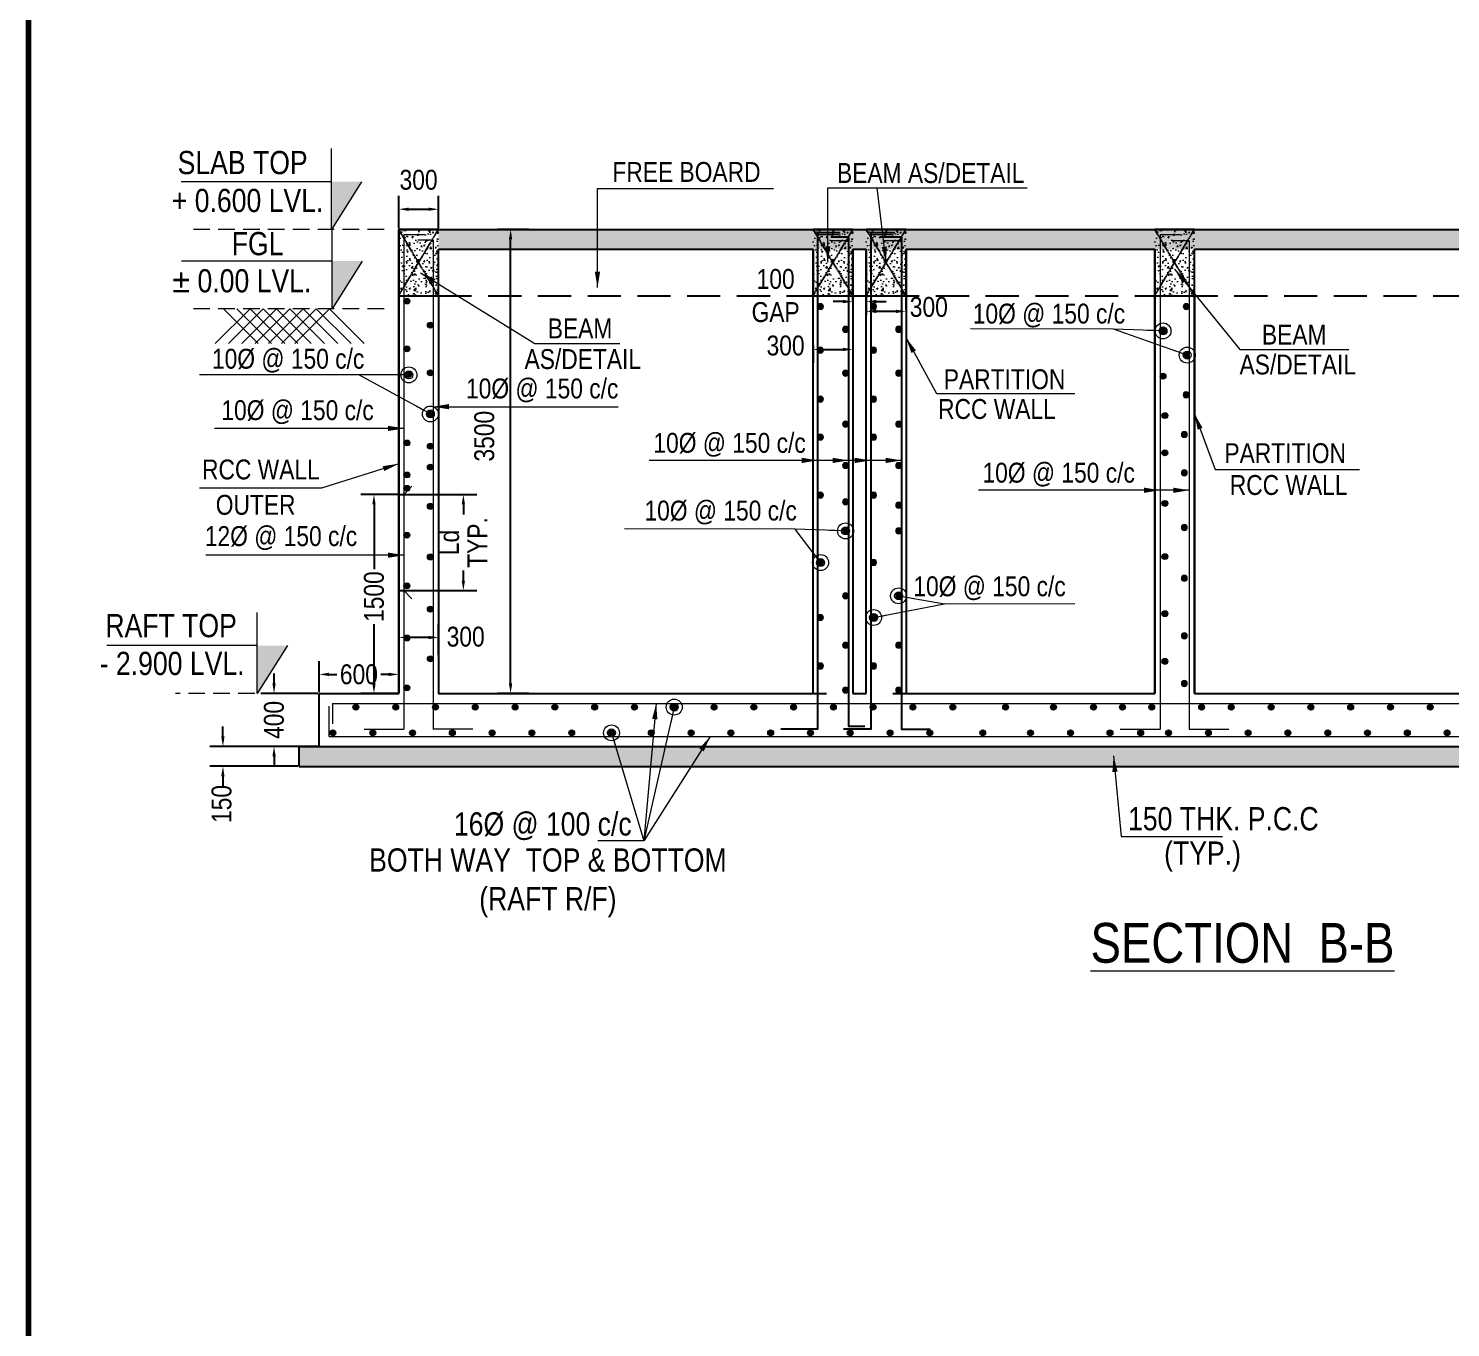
# Model space of a CAD drawing. Header units: inches. Extents: x -82712 to 364260, y -240815 to -94944.
# Drawn here: x 64403 to 75125, y -142647 to -132848 of the extents above; entities that cross this region are included whole.
import ezdxf

# ---------------------------------------------------------------- set-up
doc = ezdxf.new("R2010")
doc.units = ezdxf.units.IN
doc.header["$MEASUREMENT"] = 0
for name, pattern in [('DASHED2', [0.375, 0.25, -0.125]), ('HIDDEN', [0.375, 0.25, -0.125]), ('{ Leader Line}', [0])]:
    doc.linetypes.add(name, pattern=pattern)
doc.layers.get('Defpoints').update_dxf_attribs({"color": 8})
doc.layers.add('ARROW', color=40, linetype='Continuous', lineweight=18, plot=False)
for name, color, linetype, lineweight in [('beam', 160, 'Continuous', 25), ('DIM - TANK', 94, '{ Leader Line}', 13), ('GSC_PCC', 11, 'Continuous', 13), ('Hach.', 252, 'Continuous', 9), ('NVB HT TX', 7, 'Continuous', 18), ('SLAB', 54, 'Continuous', 25), ('STEEL - TANK', 3, 'Continuous', 20), ('text', 7, 'Continuous', 25)]:
    doc.layers.add(name, color=color, linetype=linetype, lineweight=lineweight)
for name, color, linetype in [('COL', 6, 'Continuous'), ('DIM SE', 54, 'Continuous'), ('TITLE', 7, 'Continuous'), ('WALL', 1, 'Continuous')]:
    doc.layers.add(name, color=color, linetype=linetype)
doc.styles.add('ARIAL NARROW', font='ARIALN.TTF')
doc.styles.add('HS', font='ARIALN.TTF', dxfattribs={"height": 0.25})
doc.dimstyles.new('ISO-10', dxfattribs={"dimtxt": 125, "dimasz": 100, "dimexe": 30, "dimexo": 60, "dimgap": 30, "dimtad": 0, "dimdec": 0, "dimzin": 0, "dimdsep": 46, "dimtxsty": 'ARIAL NARROW', "dimcen": 0.09, "dimadec": 0, "dimazin": 0, "dimtfac": 1, "dimtdec": 0, "dimtofl": 0, "dimtmove": 0, "dimatfit": 3, "dimfxl": 1, "dimtolj": 1, "dimtzin": 0, "dimlwe": 13, "dimarcsym": 0})
pattern_1 = [(50, (121655.53, -172324.68), (107.58903, -9.41282), [11.25, -123.75]), (355, (121655.53, -172324.68), (-20.8127, 112.82882), [9, -99]), (100.4514, (121664.5, -172325.46), (86.7764, 103.41593), [9.56103, -105.17132]), (46.1842, (121655.53, -172294.68), (160.08616, -24.82785), [16.875, -185.625]), (96.6356, (121668.87, -172296.75), (140.1994, 146.11768), [14.34154, -157.75695]), (351.1842, (121655.53, -172294.68), (140.1993, 146.1178), [13.5, -148.5]), (21, (121670.53, -172302.18), (89.53606, -60.39283), [11.25, -123.75]), (326, (121670.53, -172302.18), (36.4973, 108.7725), [9, -99]), (71.4514, (121678, -172307.21), (126.0334, 48.37957), [9.56103, -105.17132]), (37.5, (121655.534, -172324.68), (1.823978, 49.934078), [0, -97.8, 0, -100.5, 0, -99.375]), (7.5, (121655.534, -172324.68), (39.46043, 59.161757), [0, -57.3, 0, -95.55, 0, -37.875]), (327.5, (121622.084, -172324.68), (80.073365, -3.38323), [0, -37.5, 0, -117, 0, -155.25]), (317.5, (121607.084, -172324.68), (87.477925, 15.01575), [0, -48.75, 0, -77.7, 0, -110.25])]

# ---------------------------------------------------------------- blocks, each defined once
blk = doc.blocks.new('*D618')
at = {"layer": 'Defpoints', "color": 0, "ltscale": 200, "transparency": 16777216}
for p in [(68038, -134364), (68185, -134364), (68185, -137864)]:
    blk.add_point(p, dxfattribs=at)
at = {"layer": 'DIM - TANK', "color": 0, "lineweight": -2, "ltscale": 200, "transparency": 16777216}
for p, q in [((68175, -134364), (67938, -134364)), ((68038, -137789), (68038, -134439)), ((68175, -137864), (67938, -137864))]:
    blk.add_line(p, q, dxfattribs=at)
at = {"layer": 'DIM - TANK', "color": 0, "ltscale": 200, "transparency": 16777216}
for points in [[(68025, -134439), (68050, -134439), (68038, -134364)], [(68025, -137789), (68050, -137789), (68038, -137864)]]:
    blk.add_solid(points, dxfattribs=at)
at = {"layer": 'DIM - TANK', "color": 0, "ltscale": 200, "transparency": 16777216, "insert": (67840, -135924), "char_height": 150, "attachment_point": 5, "rotation": 90, "style": 'ARIAL NARROW'}
blk.add_mtext('\\A1;3500', dxfattribs=at)
blk = doc.blocks.new('V B')
at = {"layer": 'STEEL - TANK', "color": 1, "lineweight": 5, "const_width": 21}
blk.add_lwpolyline([(-11, 0, 1), (11, 0, 1)], format="xyb", close=True, dxfattribs=at)
at = {"layer": 'STEEL - TANK', "color": 1, "lineweight": 5}
blk.add_circle((0, 0), 22, dxfattribs=at)
blk = doc.blocks.new('*D619')
at = {"layer": 'Defpoints', "color": 0, "ltscale": 200, "transparency": 16777216}
for p in [(67008, -136364), (67194, -136364), (67194, -137864)]:
    blk.add_point(p, dxfattribs=at)
at = {"layer": 'DIM - TANK', "color": 0, "lineweight": -2, "ltscale": 200, "transparency": 16777216}
for p, q in [((67184, -136364), (66908, -136364)), ((67008, -136439), (67008, -136926)), ((67008, -137789), (67008, -137341)), ((67184, -137864), (66908, -137864))]:
    blk.add_line(p, q, dxfattribs=at)
at = {"layer": 'DIM - TANK', "color": 0, "ltscale": 200, "transparency": 16777216}
for points in [[(66995, -136439), (67020, -136439), (67008, -136364)], [(66995, -137789), (67020, -137789), (67008, -137864)]]:
    blk.add_solid(points, dxfattribs=at)
at = {"layer": 'DIM - TANK', "color": 0, "ltscale": 200, "transparency": 16777216, "insert": (67008, -137134), "char_height": 150, "attachment_point": 5, "rotation": 90, "style": 'ARIAL NARROW'}
blk.add_mtext('\\A1;1500', dxfattribs=at)
blk = doc.blocks.new('*D627')
at = {"layer": 'Defpoints', "color": 0, "ltscale": 200, "transparency": 16777216}
for p in [(67194, -137721), (66594, -137864), (67194, -137864)]:
    blk.add_point(p, dxfattribs=at)
at = {"layer": 'DIM - TANK', "color": 0, "lineweight": -2, "ltscale": 200, "transparency": 16777216}
for p, q in [((66594, -137854), (66594, -137621)), ((67194, -137854), (67194, -137621)), ((66669, -137721), (66728, -137721)), ((67119, -137721), (67060, -137721))]:
    blk.add_line(p, q, dxfattribs=at)
at = {"layer": 'DIM - TANK', "color": 0, "ltscale": 200, "transparency": 16777216}
for points in [[(66669, -137708), (66669, -137733), (66594, -137721)], [(67119, -137708), (67119, -137733), (67194, -137721)]]:
    blk.add_solid(points, dxfattribs=at)
at = {"layer": 'DIM - TANK', "color": 0, "ltscale": 200, "transparency": 16777216, "insert": (66894, -137721), "char_height": 150, "attachment_point": 5, "style": 'ARIAL NARROW'}
blk.add_mtext('\\A1;600', dxfattribs=at)
blk = doc.blocks.new('*D628')
at = {"layer": 'Defpoints', "color": 0, "ltscale": 200, "transparency": 16777216}
for p in [(66254, -137864), (66594, -137864), (66594, -138264)]:
    blk.add_point(p, dxfattribs=at)
at = {"layer": 'DIM - TANK', "color": 0, "lineweight": -2, "ltscale": 200, "transparency": 16777216}
for p, q in [((66254, -137789), (66254, -137714)), ((66584, -137864), (66154, -137864)), ((66584, -138264), (66154, -138264)), ((66254, -138339), (66254, -138414))]:
    blk.add_line(p, q, dxfattribs=at)
at = {"layer": 'DIM - TANK', "color": 0, "ltscale": 200, "transparency": 16777216}
for points in [[(66242, -137789), (66267, -137789), (66254, -137864)], [(66242, -138339), (66267, -138339), (66254, -138264)]]:
    blk.add_solid(points, dxfattribs=at)
at = {"layer": 'DIM - TANK', "color": 0, "ltscale": 200, "transparency": 16777216, "insert": (66254, -138064), "char_height": 150, "attachment_point": 5, "rotation": 90, "style": 'ARIAL NARROW'}
blk.add_mtext('\\A1;400', dxfattribs=at)
blk = doc.blocks.new('*D631')
at = {"layer": 'Defpoints', "color": 0, "ltscale": 200, "transparency": 16777216}
for p in [(67194, -137442), (67194, -137586), (67494, -137586)]:
    blk.add_point(p, dxfattribs=at)
at = {"layer": 'DIM - TANK', "color": 0, "lineweight": -2, "ltscale": 200, "transparency": 16777216}
for p, q in [((67194, -137576), (67194, -137342)), ((67494, -137576), (67494, -137342)), ((67419, -137442), (67269, -137442))]:
    blk.add_line(p, q, dxfattribs=at)
at = {"layer": 'DIM - TANK', "color": 0, "ltscale": 200, "transparency": 16777216}
for points in [[(67269, -137430), (67269, -137455), (67194, -137442)], [(67419, -137430), (67419, -137455), (67494, -137442)]]:
    blk.add_solid(points, dxfattribs=at)
at = {"layer": 'DIM - TANK', "color": 0, "ltscale": 200, "transparency": 16777216, "insert": (67699, -137437), "char_height": 150, "attachment_point": 5, "style": 'ARIAL NARROW'}
blk.add_mtext('\\A1;300', dxfattribs=at)
blk = doc.blocks.new('A$C6A34546E')
at = {"layer": 'ARROW'}
blk.add_hatch(color=256, dxfattribs=at).paths.add_polyline_path([(1471.6, 295), (1286.4, 295), (1286.4, 0)])
for p, q in [((1286.4, 295), (360.6, 295)), ((1471.6, 295), (1286.4, 0))]:
    blk.add_line(p, q, dxfattribs=at)
blk.add_lwpolyline([(1286.4, 0), (1286.4, 498.6)], dxfattribs=at)
blk = doc.blocks.new('*D620')
at = {"layer": 'Defpoints', "color": 0, "ltscale": 200, "transparency": 16777216}
for p in [(67494, -134212), (67194, -134364), (67494, -134364)]:
    blk.add_point(p, dxfattribs=at)
at = {"layer": 'DIM - TANK', "color": 0, "lineweight": -2, "ltscale": 200, "transparency": 16777216}
for p, q in [((67194, -134354), (67194, -134112)), ((67494, -134354), (67494, -134112)), ((67269, -134212), (67419, -134212))]:
    blk.add_line(p, q, dxfattribs=at)
at = {"layer": 'DIM - TANK', "color": 0, "ltscale": 200, "transparency": 16777216}
for points in [[(67269, -134200), (67269, -134225), (67194, -134212)], [(67419, -134200), (67419, -134225), (67494, -134212)]]:
    blk.add_solid(points, dxfattribs=at)
at = {"layer": 'DIM - TANK', "color": 0, "ltscale": 200, "transparency": 16777216, "insert": (67344, -133991), "char_height": 150, "attachment_point": 5, "style": 'ARIAL NARROW'}
blk.add_mtext('\\A1;300', dxfattribs=at)
blk = doc.blocks.new('*D625')
at = {"layer": 'Defpoints', "color": 0, "ltscale": 200, "transparency": 16777216}
for p in [(65869, -138264), (66444, -138264), (66444, -138414)]:
    blk.add_point(p, dxfattribs=at)
at = {"layer": 'DIM - TANK', "color": 0, "lineweight": -2, "ltscale": 200, "transparency": 16777216}
for p, q in [((65869, -138189), (65869, -138114)), ((66434, -138264), (65769, -138264)), ((66434, -138414), (65769, -138414)), ((65869, -138489), (65869, -138564))]:
    blk.add_line(p, q, dxfattribs=at)
at = {"layer": 'DIM - TANK', "color": 0, "ltscale": 200, "transparency": 16777216}
for points in [[(65856, -138189), (65881, -138189), (65869, -138264)], [(65856, -138489), (65881, -138489), (65869, -138414)]]:
    blk.add_solid(points, dxfattribs=at)
at = {"layer": 'DIM - TANK', "color": 0, "ltscale": 200, "transparency": 16777216, "insert": (65859, -138698), "char_height": 150, "attachment_point": 5, "rotation": 90, "style": 'ARIAL NARROW'}
blk.add_mtext('\\A1;150', dxfattribs=at)
blk = doc.blocks.new('*D617')
at = {"layer": 'Defpoints', "color": 0, "ltscale": 200, "transparency": 16777216}
for p in [(67194, -136364), (67682, -136364), (67194, -137088)]:
    blk.add_point(p, dxfattribs=at)
at = {"layer": 'DIM - TANK', "color": 0, "lineweight": -2, "ltscale": 200, "transparency": 16777216}
for p, q in [((67204, -136364), (67782, -136364)), ((67682, -136439), (67682, -136515)), ((67682, -137013), (67682, -136938)), ((67204, -137088), (67782, -137088))]:
    blk.add_line(p, q, dxfattribs=at)
at = {"layer": 'DIM - TANK', "color": 0, "ltscale": 200, "transparency": 16777216}
for points in [[(67669, -136439), (67694, -136439), (67682, -136364)], [(67669, -137013), (67694, -137013), (67682, -137088)]]:
    blk.add_solid(points, dxfattribs=at)
at = {"layer": 'DIM - TANK', "color": 0, "ltscale": 200, "transparency": 16777216, "char_height": 150, "attachment_point": 5, "rotation": 90, "style": 'ARIAL NARROW'}
for s, insert in [('\\A1;TYP.', (67787, -136726)), ('\\A1;Ld', (67575, -136726))]:
    blk.add_mtext(s, dxfattribs=dict(at, insert=insert))
blk = doc.blocks.new('*D633')
at = {"layer": 'Defpoints', "color": 0, "ltscale": 200, "transparency": 16777216}
for p in [(70719, -134695), (70619, -134909), (70719, -134909)]:
    blk.add_point(p, dxfattribs=at)
at = {"layer": 'DIM - TANK', "color": 0, "lineweight": -2, "ltscale": 200, "transparency": 16777216}
for p, q in [((70719, -134705), (70719, -135009)), ((70619, -134899), (70619, -134809)), ((70544, -134909), (70469, -134909)), ((70794, -134909), (70869, -134909))]:
    blk.add_line(p, q, dxfattribs=at)
at = {"layer": 'DIM - TANK', "color": 0, "ltscale": 200, "transparency": 16777216}
for points in [[(70544, -134896), (70544, -134921), (70619, -134909)], [(70794, -134896), (70794, -134921), (70719, -134909)]]:
    blk.add_solid(points, dxfattribs=at)
at = {"layer": 'DIM - TANK', "color": 0, "ltscale": 200, "transparency": 16777216, "insert": (70036, -134864), "char_height": 150, "attachment_point": 5, "style": 'ARIAL NARROW'}
blk.add_mtext('\\A1;100\\PGAP', dxfattribs=at)
blk = doc.blocks.new('*D634')
at = {"layer": 'Defpoints', "color": 0, "ltscale": 200, "transparency": 16777216}
for p in [(70319, -135233), (70619, -135233), (70619, -135270)]:
    blk.add_point(p, dxfattribs=at)
at = {"layer": 'DIM - TANK', "color": 0, "lineweight": -2, "ltscale": 200, "transparency": 16777216}
for p, q in [((70319, -135243), (70319, -135370)), ((70394, -135270), (70544, -135270)), ((70619, -135243), (70619, -135370))]:
    blk.add_line(p, q, dxfattribs=at)
at = {"layer": 'DIM - TANK', "color": 0, "ltscale": 200, "transparency": 16777216}
for points in [[(70394, -135257), (70394, -135282), (70319, -135270)], [(70544, -135257), (70544, -135282), (70619, -135270)]]:
    blk.add_solid(points, dxfattribs=at)
at = {"layer": 'DIM - TANK', "color": 0, "ltscale": 200, "transparency": 16777216, "insert": (70111, -135241), "char_height": 150, "attachment_point": 5, "style": 'ARIAL NARROW'}
blk.add_mtext('\\A1;300', dxfattribs=at)
blk = doc.blocks.new('*D635')
at = {"layer": 'Defpoints', "color": 0, "ltscale": 200, "transparency": 16777216}
for p in [(70719, -134982), (71019, -134982), (71019, -134982)]:
    blk.add_point(p, dxfattribs=at)
at = {"layer": 'DIM - TANK', "color": 0, "lineweight": -2, "ltscale": 200, "transparency": 16777216}
for p, q in [((70719, -134972), (70719, -134882)), ((71019, -134972), (71019, -134882)), ((70794, -134982), (70944, -134982))]:
    blk.add_line(p, q, dxfattribs=at)
at = {"layer": 'DIM - TANK', "color": 0, "ltscale": 200, "transparency": 16777216}
for points in [[(70794, -134970), (70794, -134995), (70719, -134982)], [(70944, -134970), (70944, -134995), (71019, -134982)]]:
    blk.add_solid(points, dxfattribs=at)
at = {"layer": 'DIM - TANK', "color": 0, "ltscale": 200, "transparency": 16777216, "insert": (71191, -134950), "char_height": 150, "attachment_point": 5, "style": 'ARIAL NARROW'}
blk.add_mtext('\\A1;300', dxfattribs=at)

msp = doc.modelspace()

# ---------------------------------------------------------------- hatches: boundary and pattern name
at = {"layer": 'GSC_PCC'}
h = msp.add_hatch(dxfattribs=at)
h.set_pattern_fill('AR-CONC', color=256, scale=15, style=0)
h.set_pattern_definition(pattern_1)
h.paths.add_polyline_path([(67194.0287, -134364.1868), (67494.0287, -134364.1868), (67494.0287, -134864.1868), (67194.0287, -134864.1868)])
h = msp.add_hatch(dxfattribs=at)
h.set_pattern_fill('AR-CONC', color=256, scale=15, style=0)
h.set_pattern_definition(pattern_1)
h.paths.add_polyline_path([(67494.0287, -134364.1868), (85244.0287, -134364.1868), (85244.0287, -134514.1868), (67494.0287, -134514.1868)])
h = msp.add_hatch(dxfattribs=at)
h.set_pattern_fill('AR-CONC', color=256, scale=15, style=0)
h.set_pattern_definition([(50, (124780.53, -172324.68), (107.58903, -9.41282), [11.25, -123.75]), (355, (124780.53, -172324.68), (-20.8127, 112.82882), [9, -99]), (100.4514, (124789.5, -172325.46), (86.7764, 103.41593), [9.56103, -105.17132]), (46.1842, (124780.53, -172294.68), (160.08616, -24.82785), [16.875, -185.625]), (96.6356, (124793.87, -172296.75), (140.1994, 146.11768), [14.34154, -157.75695]), (351.1842, (124780.53, -172294.68), (140.1993, 146.1178), [13.5, -148.5]), (21, (124795.53, -172302.18), (89.53606, -60.39283), [11.25, -123.75]), (326, (124795.53, -172302.18), (36.4973, 108.7725), [9, -99]), (71.4514, (124803, -172307.21), (126.0334, 48.37957), [9.56103, -105.17132]), (37.5, (124780.534, -172324.68), (1.823978, 49.934078), [0, -97.8, 0, -100.5, 0, -99.375]), (7.5, (124780.534, -172324.68), (39.46043, 59.161757), [0, -57.3, 0, -95.55, 0, -37.875]), (327.5, (124747.084, -172324.68), (80.073365, -3.38323), [0, -37.5, 0, -117, 0, -155.25]), (317.5, (124732.084, -172324.68), (87.477925, 15.01575), [0, -48.75, 0, -77.7, 0, -110.25])])
h.paths.add_polyline_path([(70319.0287, -134364.1868), (70619.0287, -134364.1868), (70619.0287, -134864.1868), (70319.0287, -134864.1868)])
h = msp.add_hatch(dxfattribs=at)
h.set_pattern_fill('AR-CONC', color=256, scale=15, style=0)
h.set_pattern_definition([(50, (125180.53, -172324.68), (107.58903, -9.41282), [11.25, -123.75]), (355, (125180.53, -172324.68), (-20.8127, 112.82882), [9, -99]), (100.4514, (125189.5, -172325.46), (86.7764, 103.41593), [9.56103, -105.17132]), (46.1842, (125180.53, -172294.68), (160.08616, -24.82785), [16.875, -185.625]), (96.6356, (125193.87, -172296.75), (140.1994, 146.11768), [14.34154, -157.75695]), (351.1842, (125180.53, -172294.68), (140.1993, 146.1178), [13.5, -148.5]), (21, (125195.53, -172302.18), (89.53606, -60.39283), [11.25, -123.75]), (326, (125195.53, -172302.18), (36.4973, 108.7725), [9, -99]), (71.4514, (125203, -172307.21), (126.0334, 48.37957), [9.56103, -105.17132]), (37.5, (125180.534, -172324.68), (1.823978, 49.934078), [0, -97.8, 0, -100.5, 0, -99.375]), (7.5, (125180.534, -172324.68), (39.46043, 59.161757), [0, -57.3, 0, -95.55, 0, -37.875]), (327.5, (125147.084, -172324.68), (80.073365, -3.38323), [0, -37.5, 0, -117, 0, -155.25]), (317.5, (125132.084, -172324.68), (87.477925, 15.01575), [0, -48.75, 0, -77.7, 0, -110.25])])
h.paths.add_polyline_path([(70719.0287, -134364.1868), (71019.0287, -134364.1868), (71019.0287, -134864.1868), (70719.0287, -134864.1868)])
h = msp.add_hatch(dxfattribs=at)
h.set_pattern_fill('AR-CONC', color=256, scale=15, style=0)
h.set_pattern_definition([(50, (127355.53, -172324.68), (107.58903, -9.41282), [11.25, -123.75]), (355, (127355.53, -172324.68), (-20.8127, 112.82882), [9, -99]), (100.4514, (127364.5, -172325.46), (86.7764, 103.41593), [9.56103, -105.17132]), (46.1842, (127355.53, -172294.68), (160.08616, -24.82785), [16.875, -185.625]), (96.6356, (127368.87, -172296.75), (140.1994, 146.11768), [14.34154, -157.75695]), (351.1842, (127355.53, -172294.68), (140.1993, 146.1178), [13.5, -148.5]), (21, (127370.53, -172302.18), (89.53606, -60.39283), [11.25, -123.75]), (326, (127370.53, -172302.18), (36.4973, 108.7725), [9, -99]), (71.4514, (127378, -172307.21), (126.0334, 48.37957), [9.56103, -105.17132]), (37.5, (127355.534, -172324.68), (1.823978, 49.934078), [0, -97.8, 0, -100.5, 0, -99.375]), (7.5, (127355.534, -172324.68), (39.46043, 59.161757), [0, -57.3, 0, -95.55, 0, -37.875]), (327.5, (127322.084, -172324.68), (80.073365, -3.38323), [0, -37.5, 0, -117, 0, -155.25]), (317.5, (127307.084, -172324.68), (87.477925, 15.01575), [0, -48.75, 0, -77.7, 0, -110.25])])
h.paths.add_polyline_path([(72894.0287, -134364.1868), (73194.0287, -134364.1868), (73194.0287, -134864.1868), (72894.0287, -134864.1868)])
h = msp.add_hatch(dxfattribs=at)
h.set_pattern_fill('AR-SAND', color=256, scale=40, style=0)
h.set_pattern_definition([(37.5, (121655.534, -170224.68), (-2.519734, 77.07295), [0, -60.8, 0, -68, 0, -65]), (7.5, (121655.53, -170224.68), (70.79107, 112.88584), [0, -32.8, 0, -54.8, 0, -21]), (327.5, (121606.334, -170224.68), (124.565674, 0.22636), [0, -20, 0, -72, 0, -94]), (317.5, (121606.33, -170224.68), (120.24506, 35.10702), [0, -10, 0, -47.2, 0, -54])])
h.paths.add_polyline_path([(86294.0287, -138264.1868), (66444.0287, -138264.1868), (66444.0287, -138414.1868), (86294.0287, -138414.1868)])

# ---------------------------------------------------------------- linework, layer by layer
at = {"color": 3}
for p, q in [((70451.3319, -134419.1142), (70585.2403, -134419.1142)), ((70585.2603, -134419.1342), (70585.2603, -138110.9097)), ((70752.7972, -134391.1843), (70752.7972, -138134.3378)), ((70935.6288, -134391.1643), (70752.8172, -134391.1643)), ((70752.7672, -138134.3678), (70548.5954, -138134.3678)), ((70585.2903, -138110.9397), (70707.6268, -138110.9397))]:
    msp.add_line(p, q, dxfattribs=at)
for points in [[(70521.6753, -134391.1643), (70352.8172, -134391.1643, 0.4142135624), (70352.7972, -134391.1843), (70352.7972, -138134.3478, -0.4142135624), (70352.7772, -138134.3678), (70074.493, -138134.3678)], [(70824.9262, -134419.1142), (70985.2403, -134419.1142, -0.4142135624), (70985.2603, -134419.1342), (70985.2603, -138134.3478, 0.4142135624), (70985.2803, -138134.3678), (71200.7772, -138134.3678)]]:
    msp.add_lwpolyline(points, format="xyb", dxfattribs=at)
for centre, radius, start, end in [((70585.2403, -134419.1342), 0.02, 0, 90.00000001), ((70752.8172, -134391.1843), 0.02, 90, 180), ((70585.2903, -138092.8816), 0.03, 180, 270), ((70585.2903, -138110.9097), 0.03, 180, 270), ((70585.2803, -138134.3478), 0.02, 179.99999996, 270.00000001), ((70752.7672, -138134.3378), 0.03, 270, 0), ((70752.7772, -138134.3478), 0.02, 270, 0.00000004)]:
    msp.add_arc(centre, radius, start, end, dxfattribs=at)
at = {"layer": 'beam', "linetype": 'HIDDEN', "ltscale": 0.2}
for p, q in [((67194.0287, -134864.1868), (67494.0287, -134364.1868)), ((67494.0287, -134864.1868), (67194.0287, -134364.1868)), ((67194.0287, -134864.1868), (67494.0287, -134364.1868)), ((67494.0287, -134864.1868), (67194.0287, -134364.1868)), ((70319.0287, -134864.1868), (70619.0287, -134364.1868)), ((70619.0287, -134864.1868), (70319.0287, -134364.1868)), ((70719.0287, -134864.1868), (71019.0287, -134364.1868)), ((71019.0287, -134864.1868), (70719.0287, -134364.1868)), ((72894.0287, -134864.1868), (73194.0287, -134364.1868)), ((73194.0287, -134864.1868), (72894.0287, -134364.1868))]:
    msp.add_line(p, q, dxfattribs=at)
at = {"layer": 'beam'}
for points in [[(67494.0287, -134364.1868), (67194.0287, -134364.1868), (67194.0287, -134864.1868), (67494.0287, -134864.1868), (67494.0287, -134514.1868)], [(67494.0287, -134364.1868), (67194.0287, -134364.1868), (67194.0287, -134864.1868), (67494.0287, -134864.1868), (67494.0287, -134514.1868)], [(70619.0287, -134364.1868), (70319.0287, -134364.1868)], [(71019.0287, -134364.1868), (70719.0287, -134364.1868)], [(73194.0287, -134364.1868), (72894.0287, -134364.1868)], [(70319.0287, -134514.1868), (70319.0287, -134864.1868), (70619.0287, -134864.1868), (70619.0287, -134514.1868)], [(70719.0287, -134514.1868), (70719.0287, -134864.1868), (71019.0287, -134864.1868), (71019.0287, -134514.1868)], [(72894.0287, -134514.1868), (72894.0287, -134864.1868), (73194.0287, -134864.1868), (73194.0287, -134514.1868)]]:
    msp.add_lwpolyline(points, dxfattribs=at)
at = {"layer": 'COL', "color": 22}
for p, q in [((67194.0287, -137864.1868), (67194.0287, -134364.1868)), ((72894.0287, -137864.1868), (72894.0287, -134514.1868)), ((73194.0287, -137864.1868), (73194.0287, -134514.1868))]:
    msp.add_line(p, q, dxfattribs=at)
at = {"layer": 'DIM - TANK'}
for p, q in [((67234.0287, -134402.0311), (67234.0287, -138132.7253)), ((67234.0287, -134402.0311), (67390.5145, -134402.0311)), ((67454.0287, -134445.2032), (67337.4414, -134445.2032)), ((67454.0287, -134445.2032), (67454.0287, -138132.7253)), ((70359.0287, -134402.0311), (70514.5909, -134402.0311)), ((70579.0287, -134450.9683), (70450.7909, -134450.9683)), ((70759.0287, -134402.0311), (70914.5909, -134402.0311)), ((70979.0287, -134450.9683), (70850.7909, -134450.9683)), ((72934.0287, -134402.0311), (72934.0287, -138132.7253)), ((72934.0287, -134402.0311), (73089.5909, -134402.0311)), ((73154.0287, -134450.9683), (73025.7909, -134450.9683)), ((73154.0287, -134450.9683), (73154.0287, -138132.7253)), ((67234.0287, -136364.1868), (67294.0103, -136301.4196)), ((67234.0287, -137087.9628), (67294.0103, -137150.73)), ((66669.0287, -138189.1868), (66669.0287, -137959.8873)), ((66693.8068, -137939.1868), (86044.2507, -137939.1868)), ((66693.8068, -137939.1868), (66693.8068, -138092.37)), ((66669.0287, -138189.1868), (86069.0287, -138189.1868)), ((66934.0287, -138132.7253), (67234.0287, -138132.7253)), ((67754.0287, -138132.7253), (67454.0287, -138132.7253)), ((72634.0287, -138132.7253), (72934.0287, -138132.7253)), ((73154.0287, -138132.7253), (73454.0287, -138132.7253))]:
    msp.add_line(p, q, dxfattribs=at)
at = {"layer": 'Hach.', "linetype": 'HIDDEN', "lineweight": 9, "ltscale": 500}
for p, q in [((67083.5003, -134364.1868), (65584.0102, -134364.1868)), ((67083.5003, -134964.1868), (65584.0102, -134964.1868)), ((66483.5003, -137864.1868), (65512.0471, -137864.1868))]:
    msp.add_line(p, q, dxfattribs=at)
at = {"layer": 'Hach.', "linetype": 'ByBlock', "lineweight": 9, "ltscale": 500}
for p, q in [((66073.088, -134964.1868), (65811.5969, -135225.6779)), ((65873.088, -134964.1868), (66134.5792, -135225.6779)), ((66173.088, -134964.1868), (65911.5969, -135225.6779)), ((65973.088, -134964.1868), (66234.5792, -135225.6779)), ((66273.088, -134964.1868), (66011.5969, -135225.6779)), ((66073.088, -134964.1868), (66334.5792, -135225.6779)), ((66373.088, -134964.1868), (66111.5969, -135225.6779)), ((66173.088, -134964.1868), (66434.5792, -135225.6779)), ((66473.088, -134964.1868), (66211.5969, -135225.6779)), ((66273.088, -134964.1868), (66534.5792, -135225.6779)), ((66573.088, -134964.1868), (66311.5969, -135225.6779)), ((66373.088, -134964.1868), (66634.5792, -135225.6779)), ((66673.088, -134964.1868), (66411.5969, -135225.6779)), ((66473.088, -134964.1868), (66734.5792, -135225.6779)), ((66573.088, -134964.1868), (66834.5792, -135225.6779)), ((66673.088, -134964.1868), (66934.5792, -135225.6779))]:
    msp.add_line(p, q, dxfattribs=at)
at = {"layer": 'SLAB'}
for p, q in [((67194.0287, -134364.1868), (85544.0287, -134364.1868)), ((67494.0287, -134514.1868), (70319.0287, -134514.1868)), ((70619.0287, -134514.1868), (70719.0287, -134514.1868)), ((71019.0287, -134514.1868), (72894.0287, -134514.1868)), ((73194.0287, -134514.1868), (79098.4013, -134514.1868)), ((66594.0287, -137864.1868), (67194.0287, -137864.1868)), ((66594.0287, -138264.1868), (66594.0287, -137864.1868)), ((67494.0287, -137864.1868), (70419.0287, -137864.1868)), ((70619.0287, -137864.1868), (70719.0287, -137864.1868)), ((70919.0287, -137864.1868), (72894.0287, -137864.1868)), ((73194.0287, -137864.1868), (79098.4013, -137864.1868)), ((66444.0287, -138414.1868), (66444.0287, -138264.1868)), ((66444.0287, -138264.1868), (86294.0287, -138264.1868)), ((66444.0287, -138414.1868), (66444.0287, -138264.1868)), ((66444.0287, -138414.1868), (86294.0287, -138414.1868))]:
    msp.add_line(p, q, dxfattribs=at)
at = {"layer": 'SLAB', "color": 3, "linetype": 'DASHED2', "ltscale": 1000}
msp.add_line((67494.0287, -134864.1868), (85244.0287, -134864.1868), dxfattribs=at)
at = {"layer": 'TITLE', "color": 125, "lineweight": 100}
msp.add_lwpolyline([(64402.577, -121340.6534), (64402.577, -152446.1828), (108442.5605, -152446.1828), (108442.5605, -121340.6534)], close=True, dxfattribs=at)
msp.add_lwpolyline([(64402.577, -121340.6534), (64402.577, -152446.1828), (108442.5605, -152446.1828), (108442.5605, -121340.6534)], close=True, dxfattribs=at)
at = {"layer": 'WALL'}
for p, q in [((70319.0287, -137864.1868), (70319.0287, -134514.1868)), ((70619.0287, -134514.1868), (70619.0287, -137864.1868)), ((70719.0287, -137864.1868), (70719.0287, -134514.1868)), ((71019.0287, -134514.1868), (71019.0287, -137864.1868)), ((67194.0287, -134864.1868), (67194.0287, -137864.1868)), ((67494.0287, -134864.1868), (67494.0287, -137868.2614)), ((72894.0287, -134864.1868), (72894.0287, -137864.1868)), ((73194.0287, -134864.1868), (73194.0287, -137864.1868))]:
    msp.add_line(p, q, dxfattribs=at)

# ---------------------------------------------------------------- block references
at = {"layer": 'DIM - TANK'}
for p in [(67255.8646, -134904.8373), (72956.5542, -135130.2488), (67255.8646, -135264.9216), (67268.4502, -135458.2507), (72957.0441, -135471.5306), (72970.8384, -135768.947), (67255.8646, -135975.1478), (72970.8384, -136050.067), (67255.8646, -136216.3503), (67255.8646, -136316.9447), (72970.8384, -136430.6593), (67255.8646, -136670.8219), (72970.8384, -136832.4188), (67255.8646, -137052.8786), (72970.8384, -137262.653), (67255.8646, -137446.1119), (72970.8384, -137622.157), (67255.8646, -137821.5899), (66871.5038, -137967.2771), (67171.5038, -137967.2771), (67471.5038, -137967.2771), (67771.5038, -137967.2771), (67771.5038, -137967.2771), (68071.5038, -137967.2771), (68371.5038, -137967.2771), (68671.5038, -137967.2771), (68671.5038, -137967.2771), (68971.5038, -137967.2771), (69271.5038, -137967.2771), (69571.5038, -137967.2771), (69571.5038, -137967.2771), (69871.5038, -137967.2771), (70171.5038, -137967.2771), (70471.5038, -137967.2771), (70771.5038, -137967.2771), (71071.5038, -137967.2771), (71371.5038, -137967.2771), (71371.5038, -137967.2771), (71770.1444, -137967.2771), (71770.1444, -137967.2771), (72130.3778, -137967.2771), (72130.3778, -137967.2771), (72433.105, -137967.2771), (72433.105, -137967.2771), (72650.7139, -137967.2771), (72871.5038, -137967.2771), (73247.8, -137967.2771), (73471.5038, -137967.2771), (73771.5038, -137967.2771), (74071.5038, -137967.2771), (74071.5038, -137967.2771), (74371.5038, -137967.2771), (74671.5038, -137967.2771), (74971.5038, -137967.2771), (74971.5038, -137967.2771), (66698.5656, -138161.5922), (66998.5656, -138161.5922), (67298.5656, -138161.5922), (67598.5656, -138161.5922), (67898.5656, -138161.5922), (68198.5656, -138161.5922), (68498.5656, -138161.5922), (68798.5656, -138161.5922), (69098.5656, -138161.5922), (69398.5656, -138161.5922), (69698.5656, -138161.5922), (69998.5656, -138161.5922), (70298.5656, -138161.5922), (70598.5656, -138161.5922), (70898.5656, -138161.5922), (71198.5656, -138161.5922), (71597.2061, -138161.5922), (71957.4395, -138161.5922), (72260.1667, -138161.5922), (72556.9271, -138161.5922), (72788.0117, -138161.5922), (72998.5656, -138161.5922), (73298.5656, -138161.5922), (73598.5656, -138161.5922), (73898.5656, -138161.5922), (74198.5656, -138161.5922), (74498.5656, -138161.5922), (74798.5656, -138161.5922), (75098.5656, -138161.5922)]:
    msp.add_blockref('V B', p, dxfattribs=at)
at = {"layer": 'DIM - TANK', "xscale": -1}
for p in [(70374.9382, -134946.887), (70774.9382, -134946.887), (73130.6832, -134946.0281), (70563.2742, -135118.1606), (70963.2742, -135118.1606), (70374.9382, -135275.4404), (70774.9382, -135275.4404), (73132.2376, -135312.3085), (70563.2742, -135448.1522), (70963.2742, -135448.1522), (70374.9382, -135644.6123), (70774.9382, -135644.6123), (73130.4054, -135612.3085), (70563.2742, -135833.1817), (70963.2742, -135833.1817), (70374.9382, -135930.6795), (70774.9382, -135930.6795), (73117.2191, -135912.3085), (70563.2742, -136145.3886), (70963.2742, -136145.3886), (73117.2191, -136200.4932), (70374.9382, -136368.3135), (70774.9382, -136368.3135), (70563.2742, -136418.9557), (70963.2742, -136445.0013), (73117.2191, -136612.3085), (70563.2742, -136638.5643), (70963.2742, -136638.5643), (70374.9382, -136877.3353), (70774.9382, -136877.3353), (73117.2191, -136995.9401), (70563.2742, -137128.1997), (70963.2742, -137128.1997), (70374.9382, -137291.7372), (70774.9382, -137291.7372), (73117.2191, -137429.5032), (70563.2742, -137501.2553), (70963.2742, -137501.2553), (70374.9382, -137657.2746), (70774.9382, -137657.2746), (73117.2191, -137789.0072), (70563.2742, -137838.7466), (70963.2742, -137838.7466)]:
    msp.add_blockref('V B', p, dxfattribs=at)
at = {"layer": 'DIM - TANK', "rotation": 1.753404860071417}
for p in [(67432.7571, -135086.6677), (67432.7571, -135446.752), (67432.7571, -135756.5473), (67432.7571, -135998.7751), (67432.7571, -136156.9782), (67432.7571, -136453.2467), (67432.7571, -136835.3034), (67432.7571, -137228.5367), (67432.7571, -137604.0146)]:
    msp.add_blockref('V B', p, dxfattribs=at)
at = {"layer": 'DIM SE', "xscale": 1.225, "yscale": 1.225, "zscale": 1.225}
for p in [(65111.9999, -134365.9677), (65115.7602, -134964.1868), (64552.0361, -137864.1868)]:
    msp.add_blockref('A$C6A34546E', p, dxfattribs=at)

# ---------------------------------------------------------------- texts
at = {"layer": 'DIM - TANK', "lineweight": -3, "style": 'ARIAL NARROW'}
for s, p in [('BEAM AS/DETAIL', (70498.7825, -134014.1422)), ('BEAM ', (68318.1044, -135186.2517)), ('BEAM ', (73702.5817, -135232.8793)), ('AS/DETAIL', (68142.998, -135417.2289)), ('AS/DETAIL', (73533.5605, -135458.269)), ('PARTITION', (71303.9679, -135569.4315)), ('RCC WALL', (71260.9313, -135793.8002)), ('PARTITION', (73419.5991, -136127.0207)), ('RCC WALL', (65711.3447, -136249.9553)), ('RCC WALL', (73460.1343, -136367.0986)), ('OUTER', (65814.7553, -136516.5903))]:
    msp.add_text(s, height=150, dxfattribs=at).set_placement(p)
at = {"layer": 'DIM - TANK', "style": 'ARIAL NARROW'}
for s, p in [(' 150 THK. P.C.C ', (72637.3061, -138896.7328)), ('(TYP.)', (72965.1231, -139156.0773))]:
    msp.add_text(s, height=175, dxfattribs=at).set_placement(p)
at = {"layer": 'DIM - TANK', "lineweight": -3, "insert": (66503.5176, -133855.9552), "char_height": 150, "width": 5672.603165, "attachment_point": 1, "style": 'ARIAL NARROW'}
msp.add_mtext('\\pxqc; FREE BOARD', dxfattribs=at)
at = {"layer": 'DIM - TANK', "attachment_point": 5, "style": 'ARIAL NARROW'}
for s, insert, char_height in [('\\A1;10%%C @ 150 c/c', (72096.6696, -135014.4307), 150), ('\\A1;10%%C @ 150 c/c', (66360.5725, -135354.8728), 150), ('\\A1;10%%C @ 150 c/c', (68276.1282, -135579.0804), 150), ('\\A1;10%%C @ 150 c/c', (66431.577, -135742.8694), 150), ('\\A1;10%%C @ 150 c/c', (69688.802, -135989.205), 150), ('\\A1;10%%C @ 150 c/c', (72170.0335, -136214.2968), 150), ('\\A1;10%%C @ 150 c/c', (69621.4366, -136500.158), 150), ('\\A1;12%%C @ 150 c/c', (66306.7606, -136692.5905), 150), ('\\A1;10%%C @ 150 c/c', (71648.7144, -137071.2492), 150), ('\\A1;16%%C @ 100 c/c', (68280.5319, -138866.3032), 175), ('\\A1;BOTH WAY  TOP & BOTTOM\\P(RAFT R/F)', (68318.9559, -139292.8564), 175)]:
    msp.add_mtext(s, dxfattribs=dict(at, insert=insert, char_height=char_height))
at = {"layer": 'NVB HT TX', "insert": (71533.2287, -139595.3973), "char_height": 300, "width": 4045.223738, "attachment_point": 1, "style": 'HS'}
msp.add_mtext('\\pxqc;{\\LSECTION  B-B}', dxfattribs=at)
at = {"layer": 'text', "color": 4, "ltscale": 20, "style": 'ARIAL NARROW'}
for s, p in [('SLAB TOP', (65527.3668, -133947.6269)), ('+ 0.600 LVL.', (65483.6005, -134233.5453)), ('%%P 0.00 LVL.', (65487.3608, -134839.2826)), ('RAFT TOP', (64982.6847, -137440.1063)), ('- 2.900 LVL.', (64939.7599, -137725.4))]:
    msp.add_text(s, height=175, dxfattribs=at).set_placement(p)
at = {"layer": 'text', "color": 4, "ltscale": 20, "insert": (63770.6095, -134384.0364), "char_height": 175, "width": 4719.427694, "attachment_point": 1, "style": 'ARIAL NARROW'}
msp.add_mtext('\\pxqc;FGL', dxfattribs=at)

# ---------------------------------------------------------------- dimensions: what is measured, and where the dimension line sits
at = {"layer": 'DIM - TANK', "ltscale": 200}
for base, p1, p2, picture, middle in [((67494.0287, -134212.4), (67194.0287, -134364.1868), (67494.0287, -134364.1868), '*D620', (67344.0287, -133990.8141)), ((67194.0287, -137720.9933), (66594.0287, -137864.1868), (67194.0287, -137864.1868), '*D627', (66894.0287, -137720.9933))]:
    dim = msp.add_linear_dim(base=base, p1=p1, p2=p2, dimstyle='ISO-10', override={"dimtxt": 150, "dimasz": 75, "dimexe": 100, "dimexo": 10, "dimdle": 100, "dimtmove": 2, "dimlwe": 65534}, dxfattribs=at)
    dim.commit()
    dim.dimension.update_dxf_attribs({"geometry": picture, "text_midpoint": middle})
for base, p1, p2, angle, picture, middle in [((68037.8531, -134364.1868), (68185.4258, -137864.1868), (68185.4258, -134364.1868), 90, '*D618', (67839.8786, -135923.5593)), ((67007.7551, -136364.1868), (67194.0287, -137864.1868), (67194.0287, -136364.1868), 90, '*D619', (67007.7551, -137133.8089)), ((67194.0287, -137442.4987), (67494.0287, -137585.6921), (67194.0287, -137585.6921), 180, '*D631', (67698.9667, -137436.5201)), ((65868.9162, -138264.1868), (66444.0287, -138414.1868), (66444.0287, -138264.1868), 90, '*D625', (65859.435, -138698.4777))]:
    dim = msp.add_linear_dim(base=base, p1=p1, p2=p2, angle=angle, dimstyle='ISO-10', override={"dimtxt": 150, "dimasz": 75, "dimexe": 100, "dimexo": 10, "dimdle": 100, "dimtmove": 2, "dimlwe": 65534}, dxfattribs=at)
    dim.commit()
    dim.dimension.update_dxf_attribs({"geometry": picture, "text_midpoint": middle, "dimtype": 160})
dim = msp.add_linear_dim(base=(70719.0287, -134908.7549), p1=(70619.0287, -134908.7549), p2=(70719.0287, -134695.4931), text='<>\\XGAP', dimstyle='ISO-10', override={"dimtxt": 150, "dimasz": 75, "dimexe": 100, "dimexo": 10, "dimdle": 100, "dimtmove": 2, "dimlwe": 65534}, dxfattribs=at)
dim.commit()
dim.dimension.update_dxf_attribs({"geometry": '*D633', "text_midpoint": (70035.655, -134864.1868), "dimtype": 160})
for base, p1, p2, picture, middle in [((71019.0287, -134982.1838), (70719.0287, -134982.1838), (71019.0287, -134982.1838), '*D635', (71190.8474, -134950.1862)), ((70619.0287, -135269.5297), (70319.0287, -135232.9358), (70619.0287, -135232.9358), '*D634', (70111.1502, -135240.5535))]:
    dim = msp.add_linear_dim(base=base, p1=p1, p2=p2, dimstyle='ISO-10', override={"dimtxt": 150, "dimasz": 75, "dimexe": 100, "dimexo": 10, "dimdle": 100, "dimtmove": 2, "dimlwe": 65534}, dxfattribs=at)
    dim.commit()
    dim.dimension.update_dxf_attribs({"geometry": picture, "text_midpoint": middle, "dimtype": 160})
dim = msp.add_linear_dim(base=(67681.7045, -136364.1868), p1=(67194.0287, -137087.9628), p2=(67194.0287, -136364.1868), angle=90, text='Ld\\XTYP.', dimstyle='ISO-10', override={"dimtxt": 150, "dimasz": 75, "dimexe": 100, "dimexo": 10, "dimdle": 100, "dimtmove": 2, "dimlwe": 65534}, dxfattribs=at)
dim.commit()
dim.dimension.update_dxf_attribs({"geometry": '*D617', "text_midpoint": (67681.7045, -136726.0748)})
dim = msp.add_linear_dim(base=(66254.4155, -137864.1868), p1=(66594.0287, -138264.1868), p2=(66594.0287, -137864.1868), angle=90, dimstyle='ISO-10', override={"dimtxt": 150, "dimasz": 75, "dimexe": 100, "dimexo": 10, "dimdle": 100, "dimtmove": 2, "dimlwe": 65534}, dxfattribs=at)
dim.commit()
dim.dimension.update_dxf_attribs({"geometry": '*D628', "text_midpoint": (66254.4155, -138064.1868)})

# ---------------------------------------------------------------- leaders
at = {"layer": 'DIM - TANK'}
for points, override in [([(68692.8753, -134803.7533), (68692.8753, -134055.7266), (70020.7673, -134055.7266)], {"dimasz": 120, "dimlwd": 13}), ([(70428.8056, -134612.4264), (70428.8056, -134050.6086), (71932.2468, -134050.6086)], {"dimasz": 120, "dimlwd": 13}), ([(70869.0287, -134614.1868), (70802.5247, -134050.6086), (71932.2468, -134050.6086)], {"dimasz": 120, "dimlwd": 13}), ([(73044.0287, -134664.1868), (73536.7509, -135271.0734), (74356.9896, -135271.0734)], {"dimasz": 120, "dimlwd": 13}), ([(67358.207, -134692.5432), (68219.879, -135224.866), (68862.2524, -135224.866)], {"dimasz": 120, "dimlwd": 13}), ([(72956.5542, -135130.2488), (72582.247, -135117.5822), (71505.9646, -135114.2431)], {"dimasz": 120, "dimldrblk": 'Origin2', "dimlwd": 13}), ([(71019.0287, -135182.0283), (71249.431, -135601.8154), (72290.816, -135601.8154)], {"dimasz": 120, "dimlwd": 13}), ([(73139.2051, -135312.3085), (72582.247, -135117.5822)], {"dimasz": 120, "dimgap": 30, "dimtad": 0, "dimldrblk": 'Origin2', "dimlwd": 13}), ([(67270.8384, -135461.906), (65692.1047, -135461.906)], {"dimasz": 120, "dimldrblk": 'Origin2', "dimlwd": 13}), ([(67432.7571, -135756.5473), (66894.7944, -135461.906)], {"dimasz": 120, "dimgap": 30, "dimtad": 0, "dimldrblk": 'Origin2', "dimlwd": 13}), ([(67454.0287, -135701.3687), (68848.6335, -135702.0418)], {"dimasz": 120, "dimlwd": 13}), ([(67234.0287, -135865.2093), (65805.977, -135865.2093)], {"dimasz": 120, "dimlwd": 13}), ([(73194.0287, -135755.3268), (73350.1521, -136175.1138), (74438.0492, -136175.1138)], {"dimasz": 120, "dimlwd": 13}), ([(67194.0287, -136132.5812), (66613.2118, -136315.0411), (65691.3989, -136315.0411)], {"dimasz": 120, "dimlwd": 13}), ([(70752.7972, -136106.7562), (69083.1713, -136106.7562)], {"dimasz": 120, "dimgap": 30, "dimtad": 0, "dimlwd": 13}), ([(70352.7972, -136106.7562), (69083.1713, -136106.7562)], {"dimasz": 120, "dimlwd": 13}), ([(70585.2603, -136106.7562), (69083.1713, -136106.7562)], {"dimasz": 120, "dimlwd": 13}), ([(70985.2603, -136106.7562), (69083.1713, -136106.7562)], {"dimasz": 120, "dimgap": 30, "dimtad": 0, "dimlwd": 13}), ([(73154.0287, -136331.8481), (71564.4028, -136331.8481)], {"dimasz": 120, "dimgap": 30, "dimtad": 0, "dimlwd": 13}), ([(72934.0287, -136331.8481), (71564.4028, -136331.8481)], {"dimasz": 120, "dimlwd": 13}), ([(70563.2742, -136638.5643), (70184.0879, -136626.3479), (68897.1994, -136623.0088)], {"dimasz": 120, "dimldrblk": 'Origin2', "dimlwd": 13}), ([(70374.9382, -136877.3353), (70184.0879, -136626.3479)], {"dimasz": 120, "dimgap": 30, "dimtad": 0, "dimldrblk": 'Origin2', "dimlwd": 13}), ([(67234.0287, -136821.4481), (65738.7601, -136821.4481)], {"dimasz": 120, "dimlwd": 13}), ([(70963.2742, -137128.1997), (71310.305, -137188.9614), (72292.2335, -137186.8154)], {"dimasz": 120, "dimldrblk": 'Origin2', "dimlwd": 13}), ([(70774.9382, -137291.7372), (71310.305, -137188.9614)], {"dimasz": 120, "dimgap": 30, "dimtad": 0, "dimldrblk": 'Origin2', "dimlwd": 13}), ([(69271.5038, -137967.2771), (69042.4168, -138974.987), (68695.4397, -138974.987)], {"dimasz": 120, "dimtad": 0, "dimldrblk": 'Origin2', "dimlwd": 13}), ([(69135.5671, -137939.1868), (69042.4168, -138974.987), (68695.4397, -138974.987)], {"dimasz": 120, "dimtad": 0, "dimlwd": 13}), ([(68798.5656, -138161.5922), (69042.4168, -138974.987), (68695.4397, -138974.987)], {"dimasz": 120, "dimtad": 0, "dimldrblk": 'Origin2', "dimlwd": 13}), ([(69542.0938, -138189.1868), (69042.4168, -138974.987), (68695.4397, -138974.987)], {"dimasz": 120, "dimtad": 0, "dimlwd": 13}), ([(72583.4021, -138335.9654), (72640.2396, -138944.3331), (73405.0583, -138944.3331)], {"dimasz": 120, "dimlwd": 13})]:
    msp.add_leader(points, dimstyle='ISO-10', override=override, dxfattribs=at)

doc.saveas('drawing.dxf')
